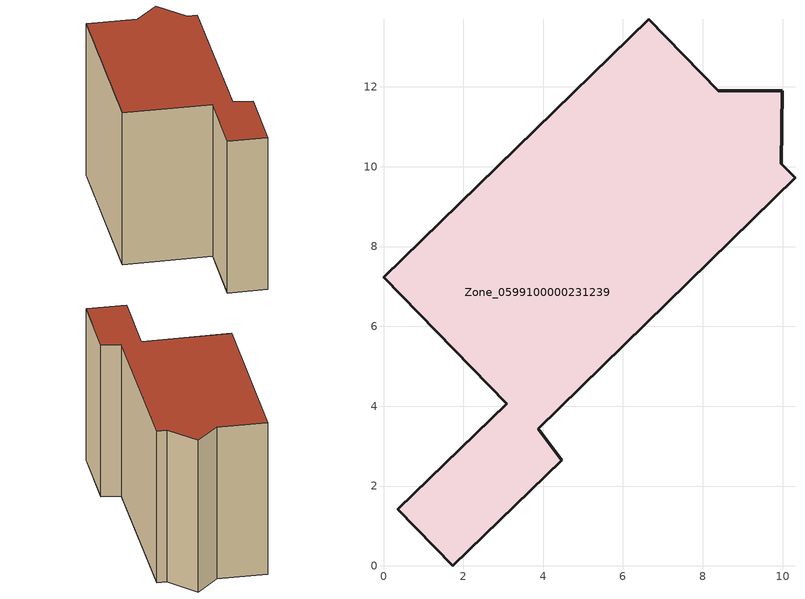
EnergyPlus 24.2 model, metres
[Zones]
Zone_0599100000231239
 floor ground (C_G): 3.88,3.44 4.46,2.65 1.74,0 0.36,1.42 3.09,4.06 0,7.23 6.65,13.7 8.39,11.91 9.99,11.91 9.97,10.07 10.31,9.73 z0
 wall outside (C_F): 4.46,2.65 3.88,3.44 10.31,9.73 9.97,10.07 9.99,11.91 8.39,11.91 6.65,13.7 0,7.23 3.09,4.06 0.36,1.42 1.74,0 4.46,2.65 z0:8.24
 roof outside (C_R): 9.99,11.91 8.39,11.91 6.65,13.7 0,7.23 3.09,4.06 0.36,1.42 1.74,0 4.46,2.65 3.88,3.44 10.31,9.73 9.97,10.07 z8.24
[BUILDING]
Pand.0599100000231239: North Axis=0; Terrain=City; Loads Convergence Tolerance Value=0.04; Temperature Convergence Tolerance Value=0.4; Solar Distribution=FullExterior; Maximum Number of Warmup Days=25; Minimum Number of Warmup Days=1
[Site:Location]
Rotterdam.The.Hague.AP_ZH_NLD Design_Conditions: Latitude=51.96; Longitude=4.45; Time Zone=1; Elevation=-4.5
[SITE:GROUNDTEMPERATURE:BUILDINGSURFACE]
18, 18, 18, 18, 18, 18, 18, 18, 18, 18, 18, 18
[MATERIAL] Thermal Absorptance=0.9; Solar Absorptance=0.7; Visible Absorptance=0.7
Name | Roughness | Thickness | Conductivity | Density | Specific Heat
G.TI.1975-1991 | MediumSmooth | 0.15 | 0.288461 | 540 | 1210
F.TI.1975-1991 | Rough | 0.3 | 0.230769 | 1920 | 840
R.TI.1975-1991 | MediumRough | 0.2 | 0.153846 | 1500 | 1000
[CONSTRUCTION]
C_G: G.TI.1975-1991
C_F: F.TI.1975-1991
C_R: R.TI.1975-1991
[ZONE]
Zone_0599100000231239: Type=1; Multiplier=1; Ceiling Height=Autocalculate; Volume=Autocalculate; Floor Area=autocalculate; Part of Total Floor Area=Yes
[ZONEINFILTRATION:DESIGNFLOWRATE]
Infil_Zone_0599100000231239: Zone or ZoneList or Space or SpaceList=Zone_0599100000231239; Schedule=AlwaysOn; Design Flow Rate Calculation Method=Flow/Area; Flow Rate per Floor Area=0.003; Constant Term Coefficient=1; Temperature Term Coefficient=0; Velocity Term Coefficient=0; Velocity Squared Term Coefficient=0
[HVACTEMPLATE:ZONE:IDEALLOADSAIRSYSTEM]
Zone_0599100000231239: Maximum Heating Supply Air Temperature=50; Minimum Cooling Supply Air Temperature=13; Maximum Heating Supply Air Humidity Ratio=0.0156; Minimum Cooling Supply Air Humidity Ratio=0.0077; Heating Limit=NoLimit; Cooling Limit=NoLimit; Dehumidification Control Type=ConstantSensibleHeatRatio; Cooling Sensible Heat Ratio=0.7; Dehumidification Setpoint=60; Humidification Control Type=None; Humidification Setpoint=30; Outdoor Air Method=None; Outdoor Air Flow Rate per Person=0.00944; Outdoor Air Flow Rate per Zone Floor Area=0; Outdoor Air Flow Rate per Zone=0; Demand Controlled Ventilation Type=None; Outdoor Air Economizer Type=NoEconomizer; Heat Recovery Type=None; Sensible Heat Recovery Effectiveness=0.7; Latent Heat Recovery Effectiveness=0.65
[ZONECONTROL:THERMOSTAT]
ThermostatControl_Zone_0599100000231239: Zone or ZoneList=Zone_0599100000231239; Control Type Schedule=DualSetpointControlType; Control 1=Thermostat_Zone_0599100000231239; Temperature Difference Between Cutout And Setpoint=0
[THERMOSTATSETPOINT:DUALSETPOINT]
Thermostat_Zone_0599100000231239: Heating Setpoint Temperature Schedule=HeatingSetpoint_Zone_0599100000231239; Cooling Setpoint Temperature Schedule=CoolingSetpoint_Zone_0599100000231239
[SCHEDULE:COMPACT]
HeatingSetpoint_Zone_0599100000231239: Through: 12/31, For: AllDays, Until: 24:00, 21
CoolingSetpoint_Zone_0599100000231239: Through: 12/31, For: AllDays, Until: 24:00, 24
DualSetpointControlType: Through: 12/31, For: AllDays, Until: 24:00, 4
AlwaysOn: Through: 12/31, For: AllDays, Until: 24:00, 1
